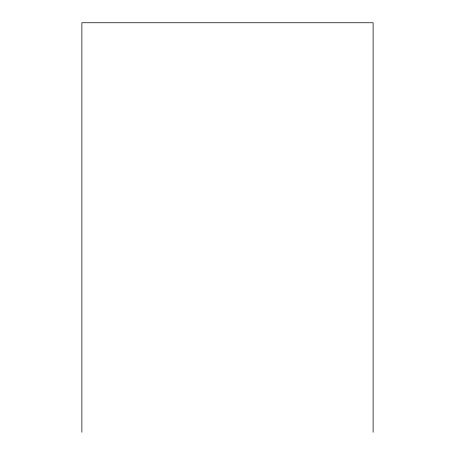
<?xml version="1.0" encoding="UTF-8"?>
<svg xmlns="http://www.w3.org/2000/svg" width="455" height="455" viewBox="0 0 455 455"><rect width="100%" height="100%" fill="white"/><g stroke="black" fill="none" stroke-linecap="round" stroke-linejoin="round"><path stroke-width="0.68" d="M373.117 432.25L373.117 22.75L81.883 22.75L81.883 432.25"/></g></svg>
